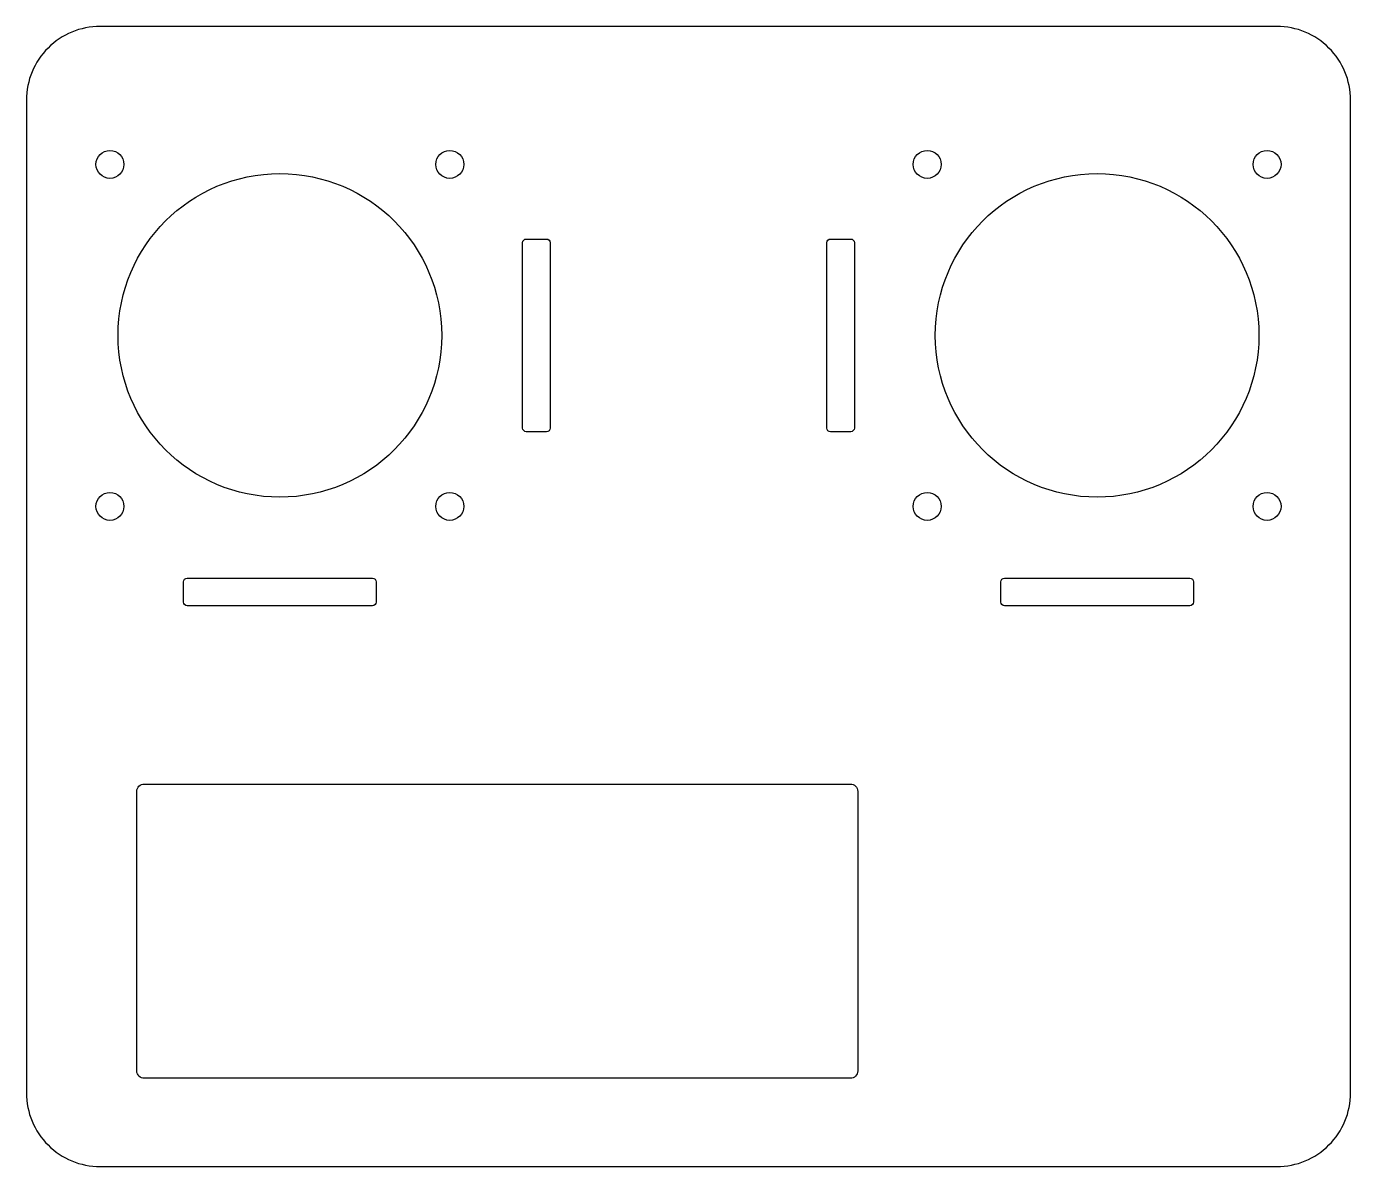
# Model space of a CAD drawing. Header units: inches. Extents: x -0.31 to 6.77, y 0.24 to 6.34.
import ezdxf

# ---------------------------------------------------------------- set-up
doc = ezdxf.new("R2010")
doc.units = ezdxf.units.IN
doc.header["$MEASUREMENT"] = 0

msp = doc.modelspace()

# ---------------------------------------------------------------- linework, layer by layer
for points in [[(6.7717, 0.6313), (6.7717, 5.9463, 0.414214), (6.378, 6.34), (0.0787, 6.34, 0.414214), (-0.315, 5.9463), (-0.315, 0.6313, 0.414214), (0.0787, 0.2376), (6.378, 0.2376, 0.414214)], [(2.4685, 5.2022, -0.414214), (2.4882, 5.1825), (2.4882, 4.1904, -0.414214), (2.4685, 4.1707), (2.3602, 4.1707, -0.414214), (2.3406, 4.1904), (2.3406, 5.1825, -0.414214), (2.3602, 5.2022)], [(4.0965, 5.2022, -0.414214), (4.1161, 5.1825), (4.1161, 4.1904, -0.414214), (4.0965, 4.1707), (3.9882, 4.1707, -0.414214), (3.9685, 4.1904), (3.9685, 5.1825, -0.414214), (3.9882, 5.2022)], [(0.5256, 3.2593), (0.5256, 3.3676, -0.414214), (0.5453, 3.3872), (1.5374, 3.3872, -0.414214), (1.5571, 3.3676), (1.5571, 3.2593, -0.414214), (1.5374, 3.2396), (0.5453, 3.2396, -0.414214)], [(5.9311, 3.2593, -0.414214), (5.9114, 3.2396), (4.9193, 3.2396, -0.414214), (4.8996, 3.2593), (4.8996, 3.3676, -0.414214), (4.9193, 3.3872), (5.9114, 3.3872, -0.414214), (5.9311, 3.3676)], [(0.315, 2.2849), (4.0945, 2.2849, -0.414214), (4.1339, 2.2455), (4.1339, 0.7494, -0.414214), (4.0945, 0.7101), (0.315, 0.7101, -0.414214), (0.2756, 0.7494), (0.2756, 2.2455, -0.414214)]]:
    msp.add_lwpolyline(points, format="xyb", close=True)
for centre, radius in [((0.1319, 5.6018), 0.0748), ((1.9508, 5.6018), 0.0748), ((4.5059, 5.6018), 0.0748), ((6.3248, 5.6018), 0.0748), ((1.0413, 4.6865), 0.8661), ((5.4154, 4.6865), 0.8661), ((0.1319, 3.7711), 0.0748), ((1.9508, 3.7711), 0.0748), ((4.5059, 3.7711), 0.0748), ((6.3248, 3.7711), 0.0748)]:
    msp.add_circle(centre, radius)

doc.saveas('drawing.dxf')
